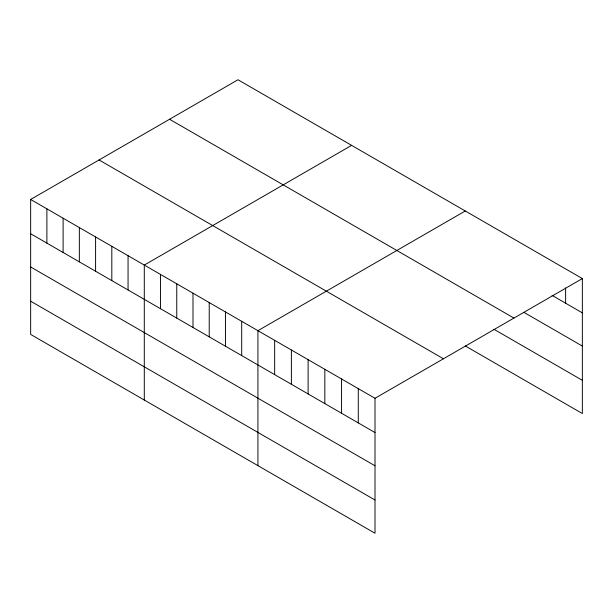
<?xml version="1.0" encoding="UTF-8"?>
<svg xmlns="http://www.w3.org/2000/svg" width="613" height="613" viewBox="0 0 613 613"><rect width="100%" height="100%" fill="white"/><g stroke="black" fill="none" stroke-linecap="round" stroke-linejoin="round"><path stroke-width="0.92" d="M30.65 199.463L375.01 398.281L375.01 533.241L30.65 334.422L30.65 199.463L237.99 79.759L582.35 278.578L582.35 413.537L465.267 345.939M351.624 145.365L144.293 265.069L144.293 400.036M465.267 210.979L257.927 330.683L257.927 465.642M375.01 398.281L582.35 278.578M552.083 295.382L582.35 312.86M524.207 312.515L582.35 346.084M169.563 119.259L513.932 318.078M493.94 329.273L582.35 380.313M99.068 159.962L443.437 358.774M30.65 233.745L375.01 432.563M30.65 266.969L375.01 465.788M30.65 301.205L375.01 500.016M565.623 287.964L565.623 303.205M358.283 388.619L358.283 422.909M341.564 378.964L341.564 413.246M324.836 369.31L324.836 403.592M308.109 359.655L308.109 393.937M291.382 349.992L291.382 384.282M274.655 340.338L274.655 374.62M241.698 321.312L241.698 355.594M225.461 311.933L225.461 346.222M209.225 302.561L209.225 336.851M192.995 293.19L192.995 327.472M176.759 283.819L176.759 318.101M160.522 274.448L160.522 308.73M128.056 255.698L128.056 289.987M111.819 246.326L111.819 280.608M95.59 236.955L95.59 271.237M79.353 227.584L79.353 261.866M63.116 218.213L63.116 252.495M46.887 208.834L46.887 243.123"/></g></svg>
